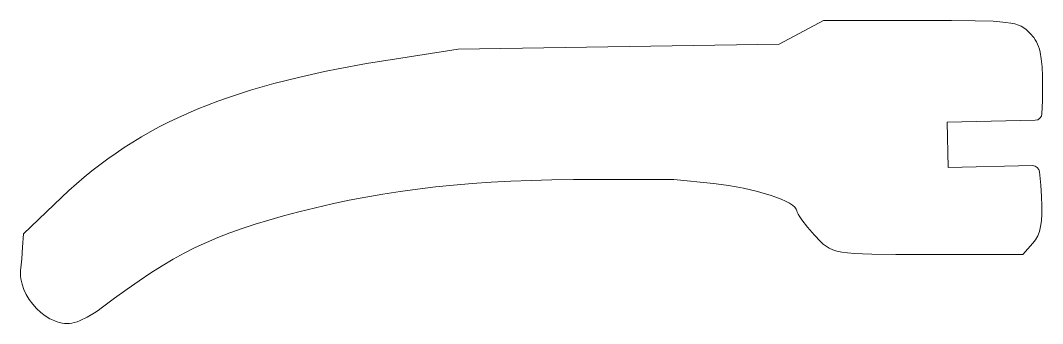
# Model space of a CAD drawing. Header units: millimetres. Extents: x -2345 to 260, y -1914 to 22.
# Drawn here: x -2011.4 to -1831.3, y -109.8 to -56.4 of the extents above; entities that cross this region are included whole.
import ezdxf

# ---------------------------------------------------------------- set-up
doc = ezdxf.new("R2010")
doc.units = ezdxf.units.MM
doc.header["$MEASUREMENT"] = 0
doc.layers.add('layer 1', color=7, linetype='Continuous')

msp = doc.modelspace()

# ---------------------------------------------------------------- linework, layer by layer
at = {"layer": 'layer 1', "lineweight": 9}
msp.add_open_spline([(-2009.2088, -106.4089), (-2009.2088, -106.4089), (-2008.532, -107.1673), (-2008.532, -107.1673), (-2008.532, -107.1673), (-2008.532, -107.1673), (-2007.7948, -107.8533), (-2007.7948, -107.8533), (-2007.7948, -107.8533), (-2007.7948, -107.8533), (-2007.0082, -108.4551), (-2007.0082, -108.4551), (-2007.0082, -108.4551), (-2007.0082, -108.4551), (-2006.1836, -108.9614), (-2006.1836, -108.9614), (-2006.1836, -108.9614), (-2006.1836, -108.9614), (-2005.3318, -109.3611), (-2005.3318, -109.3611), (-2005.3318, -109.3611), (-2005.3318, -109.3611), (-2004.8998, -109.5168), (-2004.8998, -109.5168), (-2004.8998, -109.5168), (-2004.8998, -109.5168), (-2004.4645, -109.6418), (-2004.4645, -109.6418), (-2004.4645, -109.6418), (-2004.4645, -109.6418), (-2004.0288, -109.7345), (-2004.0288, -109.7345), (-2004.0288, -109.7345), (-2004.0288, -109.7345), (-2003.5928, -109.7932), (-2003.5928, -109.7932), (-2003.5928, -109.7932), (-2003.5928, -109.7932), (-2003.1587, -109.8167), (-2003.1587, -109.8167), (-2003.1587, -109.8167), (-2003.1587, -109.8167), (-2002.7279, -109.8032), (-2002.7279, -109.8032), (-2002.7279, -109.8032), (-2002.7279, -109.8032), (-2002.3014, -109.7516), (-2002.3014, -109.7516), (-2002.3014, -109.7516), (-2002.3014, -109.7516), (-2001.8805, -109.6606), (-2001.8805, -109.6606), (-2001.8805, -109.6606), (-2001.8805, -109.6606), (-2001.4021, -109.5065), (-2001.4021, -109.5065), (-2001.4021, -109.5065), (-2001.4021, -109.5065), (-2000.8519, -109.284), (-2000.8519, -109.284), (-2000.8519, -109.284), (-2000.8519, -109.284), (-1999.6124, -108.6751), (-1999.6124, -108.6751), (-1999.6124, -108.6751), (-1999.6124, -108.6751), (-1998.3186, -107.918), (-1998.3186, -107.918), (-1998.3186, -107.918), (-1998.3186, -107.918), (-1997.7, -107.5103), (-1997.7, -107.5103), (-1997.7, -107.5103), (-1997.7, -107.5103), (-1997.1262, -107.097), (-1997.1262, -107.097), (-1997.1262, -107.097), (-1997.1262, -107.097), (-1994.7974, -105.3567), (-1994.7974, -105.3567), (-1994.7974, -105.3567), (-1994.7974, -105.3567), (-1992.5828, -103.7535), (-1992.5828, -103.7535), (-1992.5828, -103.7535), (-1992.5828, -103.7535), (-1990.4624, -102.2764), (-1990.4624, -102.2764), (-1990.4624, -102.2764), (-1990.4624, -102.2764), (-1988.4155, -100.9159), (-1988.4155, -100.9159), (-1988.4155, -100.9159), (-1988.4155, -100.9159), (-1986.4229, -99.6629), (-1986.4229, -99.6629), (-1986.4229, -99.6629), (-1986.4229, -99.6629), (-1984.4638, -98.5068), (-1984.4638, -98.5068), (-1984.4638, -98.5068), (-1984.4638, -98.5068), (-1982.5184, -97.4383), (-1982.5184, -97.4383), (-1982.5184, -97.4383), (-1982.5184, -97.4383), (-1980.5665, -96.4476), (-1980.5665, -96.4476), (-1980.5665, -96.4476), (-1980.5665, -96.4476), (-1978.5883, -95.5247), (-1978.5883, -95.5247), (-1978.5883, -95.5247), (-1978.5883, -95.5247), (-1976.5633, -94.6598), (-1976.5633, -94.6598), (-1976.5633, -94.6598), (-1976.5633, -94.6598), (-1974.4721, -93.8436), (-1974.4721, -93.8436), (-1974.4721, -93.8436), (-1974.4721, -93.8436), (-1972.2938, -93.0657), (-1972.2938, -93.0657), (-1972.2938, -93.0657), (-1972.2938, -93.0657), (-1970.0089, -92.3166), (-1970.0089, -92.3166), (-1970.0089, -92.3166), (-1970.0089, -92.3166), (-1967.597, -91.5867), (-1967.597, -91.5867), (-1967.597, -91.5867), (-1967.597, -91.5867), (-1965.0378, -90.8659), (-1965.0378, -90.8659), (-1965.0378, -90.8659), (-1965.0378, -90.8659), (-1962.3121, -90.1443), (-1962.3121, -90.1443), (-1962.3121, -90.1443), (-1962.3121, -90.1443), (-1959.3615, -89.4116), (-1959.3615, -89.4116), (-1959.3615, -89.4116), (-1959.3615, -89.4116), (-1956.4153, -88.7343), (-1956.4153, -88.7343), (-1956.4153, -88.7343), (-1956.4153, -88.7343), (-1953.4628, -88.111), (-1953.4628, -88.111), (-1953.4628, -88.111), (-1953.4628, -88.111), (-1950.4942, -87.5412), (-1950.4942, -87.5412), (-1950.4942, -87.5412), (-1950.4942, -87.5412), (-1947.4994, -87.0232), (-1947.4994, -87.0232), (-1947.4994, -87.0232), (-1947.4994, -87.0232), (-1944.4685, -86.556), (-1944.4685, -86.556), (-1944.4685, -86.556), (-1944.4685, -86.556), (-1941.3918, -86.1392), (-1941.3918, -86.1392), (-1941.3918, -86.1392), (-1941.3918, -86.1392), (-1938.2583, -85.771), (-1938.2583, -85.771), (-1938.2583, -85.771), (-1938.2583, -85.771), (-1935.0586, -85.4503), (-1935.0586, -85.4503), (-1935.0586, -85.4503), (-1935.0586, -85.4503), (-1931.783, -85.1768), (-1931.783, -85.1768), (-1931.783, -85.1768), (-1931.783, -85.1768), (-1928.4207, -84.9484), (-1928.4207, -84.9484), (-1928.4207, -84.9484), (-1928.4207, -84.9484), (-1924.9618, -84.7643), (-1924.9618, -84.7643), (-1924.9618, -84.7643), (-1924.9618, -84.7643), (-1921.3967, -84.6237), (-1921.3967, -84.6237), (-1921.3967, -84.6237), (-1921.3967, -84.6237), (-1917.7154, -84.5255), (-1917.7154, -84.5255), (-1917.7154, -84.5255), (-1917.7154, -84.5255), (-1913.9071, -84.4684), (-1913.9071, -84.4684), (-1913.9071, -84.4684), (-1913.9071, -84.4684), (-1909.9626, -84.4512), (-1909.9626, -84.4512), (-1909.9626, -84.4512), (-1909.9626, -84.4512), (-1896.2277, -84.4604), (-1896.2277, -84.4604), (-1896.2277, -84.4604), (-1896.2277, -84.4604), (-1889.2364, -85.1708), (-1889.2364, -85.1708), (-1889.2364, -85.1708), (-1889.2364, -85.1708), (-1887.9031, -85.3261), (-1887.9031, -85.3261), (-1887.9031, -85.3261), (-1887.9031, -85.3261), (-1886.5706, -85.5182), (-1886.5706, -85.5182), (-1886.5706, -85.5182), (-1886.5706, -85.5182), (-1885.2496, -85.7442), (-1885.2496, -85.7442), (-1885.2496, -85.7442), (-1885.2496, -85.7442), (-1883.9535, -85.9994), (-1883.9535, -85.9994), (-1883.9535, -85.9994), (-1883.9535, -85.9994), (-1882.6924, -86.2805), (-1882.6924, -86.2805), (-1882.6924, -86.2805), (-1882.6924, -86.2805), (-1881.4797, -86.5832), (-1881.4797, -86.5832), (-1881.4797, -86.5832), (-1881.4797, -86.5832), (-1880.326, -86.9042), (-1880.326, -86.9042), (-1880.326, -86.9042), (-1880.326, -86.9042), (-1879.2435, -87.2393), (-1879.2435, -87.2393), (-1879.2435, -87.2393), (-1879.2435, -87.2393), (-1878.2444, -87.5843), (-1878.2444, -87.5843), (-1878.2444, -87.5843), (-1878.2444, -87.5843), (-1877.3399, -87.9361), (-1877.3399, -87.9361), (-1877.3399, -87.9361), (-1877.3399, -87.9361), (-1876.5425, -88.2903), (-1876.5425, -88.2903), (-1876.5425, -88.2903), (-1876.5425, -88.2903), (-1875.8637, -88.6429), (-1875.8637, -88.6429), (-1875.8637, -88.6429), (-1875.8637, -88.6429), (-1875.3146, -88.9907), (-1875.3146, -88.9907), (-1875.3146, -88.9907), (-1875.3146, -88.9907), (-1874.9081, -89.3293), (-1874.9081, -89.3293), (-1874.9081, -89.3293), (-1874.9081, -89.3293), (-1874.6557, -89.6552), (-1874.6557, -89.6552), (-1874.6557, -89.6552), (-1874.6557, -89.6552), (-1874.5906, -89.8117), (-1874.5906, -89.8117), (-1874.5906, -89.8117), (-1874.5906, -89.8117), (-1874.5687, -89.9638), (-1874.5687, -89.9638), (-1874.5687, -89.9638), (-1874.5687, -89.9638), (-1874.5052, -90.2094), (-1874.5052, -90.2094), (-1874.5052, -90.2094), (-1874.5052, -90.2094), (-1874.3235, -90.5724), (-1874.3235, -90.5724), (-1874.3235, -90.5724), (-1874.3235, -90.5724), (-1874.0356, -91.036), (-1874.0356, -91.036), (-1874.0356, -91.036), (-1874.0356, -91.036), (-1873.655, -91.5823), (-1873.655, -91.5823), (-1873.655, -91.5823), (-1873.655, -91.5823), (-1872.6663, -92.8529), (-1872.6663, -92.8529), (-1872.6663, -92.8529), (-1872.6663, -92.8529), (-1871.4588, -94.2441), (-1871.4588, -94.2441), (-1871.4588, -94.2441), (-1871.4588, -94.2441), (-1870.3994, -95.3678), (-1870.3994, -95.3678), (-1870.3994, -95.3678), (-1870.3994, -95.3678), (-1869.9062, -95.8226), (-1869.9062, -95.8226), (-1869.9062, -95.8226), (-1869.9062, -95.8226), (-1869.3983, -96.2128), (-1869.3983, -96.2128), (-1869.3983, -96.2128), (-1869.3983, -96.2128), (-1868.8464, -96.5426), (-1868.8464, -96.5426), (-1868.8464, -96.5426), (-1868.8464, -96.5426), (-1868.2219, -96.8177), (-1868.2219, -96.8177), (-1868.2219, -96.8177), (-1868.2219, -96.8177), (-1867.4956, -97.0429), (-1867.4956, -97.0429), (-1867.4956, -97.0429), (-1867.4956, -97.0429), (-1866.6374, -97.2234), (-1866.6374, -97.2234), (-1866.6374, -97.2234), (-1866.6374, -97.2234), (-1865.6192, -97.364), (-1865.6192, -97.364), (-1865.6192, -97.364), (-1865.6192, -97.364), (-1864.4112, -97.4694), (-1864.4112, -97.4694), (-1864.4112, -97.4694), (-1864.4112, -97.4694), (-1862.9845, -97.5453), (-1862.9845, -97.5453), (-1862.9845, -97.5453), (-1862.9845, -97.5453), (-1861.3097, -97.596), (-1861.3097, -97.596), (-1861.3097, -97.596), (-1861.3097, -97.596), (-1857.1001, -97.6423), (-1857.1001, -97.6423), (-1857.1001, -97.6423), (-1857.1001, -97.6423), (-1851.5484, -97.6491), (-1851.5484, -97.6491), (-1851.5484, -97.6491), (-1851.5484, -97.6491), (-1834.7483, -97.6491), (-1834.7483, -97.6491), (-1834.7483, -97.6491), (-1834.7483, -97.6491), (-1832.9433, -95.6549), (-1832.9433, -95.6549), (-1832.9433, -95.6549), (-1832.9433, -95.6549), (-1832.4773, -95.0619), (-1832.4773, -95.0619), (-1832.4773, -95.0619), (-1832.4773, -95.0619), (-1832.1012, -94.3979), (-1832.1012, -94.3979), (-1832.1012, -94.3979), (-1832.1012, -94.3979), (-1831.8093, -93.6368), (-1831.8093, -93.6368), (-1831.8093, -93.6368), (-1831.8093, -93.6368), (-1831.598, -92.7527), (-1831.598, -92.7527), (-1831.598, -92.7527), (-1831.598, -92.7527), (-1831.4619, -91.7196), (-1831.4619, -91.7196), (-1831.4619, -91.7196), (-1831.4619, -91.7196), (-1831.3964, -90.5113), (-1831.3964, -90.5113), (-1831.3964, -90.5113), (-1831.3964, -90.5113), (-1831.3972, -89.1025), (-1831.3972, -89.1025), (-1831.3972, -89.1025), (-1831.3972, -89.1025), (-1831.4591, -87.4669), (-1831.4591, -87.4669), (-1831.4591, -87.4669), (-1831.4591, -87.4669), (-1831.5781, -85.422), (-1831.5781, -85.422), (-1831.5781, -85.422), (-1831.5781, -85.422), (-1831.7873, -83.1019), (-1831.7873, -83.1019), (-1831.7873, -83.1019), (-1831.8444, -82.4734), (-1832.3775, -81.997), (-1833.0084, -82.0118), (-1833.0084, -82.0118), (-1833.0084, -82.0118), (-1847.8715, -82.3596), (-1847.8715, -82.3596), (-1847.8715, -82.3596), (-1847.8715, -82.3596), (-1848.0583, -74.3752), (-1848.0583, -74.3752), (-1848.0583, -74.3752), (-1848.0583, -74.3752), (-1832.5265, -74.0123), (-1832.5265, -74.0123), (-1832.5265, -74.0123), (-1831.8939, -73.9971), (-1831.3824, -73.4943), (-1831.3576, -72.8622), (-1831.3576, -72.8622), (-1831.3576, -72.8622), (-1831.267, -70.5825), (-1831.267, -70.5825), (-1831.267, -70.5825), (-1831.267, -70.5825), (-1831.251, -68.2209), (-1831.251, -68.2209), (-1831.251, -68.2209), (-1831.251, -68.2209), (-1831.2726, -66.2431), (-1831.2726, -66.2431), (-1831.2726, -66.2431), (-1831.2726, -66.2431), (-1831.3445, -64.5828), (-1831.3445, -64.5828), (-1831.3445, -64.5828), (-1831.3445, -64.5828), (-1831.477, -63.1943), (-1831.477, -63.1943), (-1831.477, -63.1943), (-1831.477, -63.1943), (-1831.6803, -62.0331), (-1831.6803, -62.0331), (-1831.6803, -62.0331), (-1831.6803, -62.0331), (-1831.8113, -61.5236), (-1831.8113, -61.5236), (-1831.8113, -61.5236), (-1831.8113, -61.5236), (-1831.9642, -61.0536), (-1831.9642, -61.0536), (-1831.9642, -61.0536), (-1831.9642, -61.0536), (-1832.1399, -60.6183), (-1832.1399, -60.6183), (-1832.1399, -60.6183), (-1832.1399, -60.6183), (-1832.3396, -60.2114), (-1832.3396, -60.2114), (-1832.3396, -60.2114), (-1832.3396, -60.2114), (-1832.5648, -59.8273), (-1832.5648, -59.8273), (-1832.5648, -59.8273), (-1832.5648, -59.8273), (-1832.8168, -59.4607), (-1832.8168, -59.4607), (-1832.8168, -59.4607), (-1832.8168, -59.4607), (-1833.4054, -58.7567), (-1833.4054, -58.7567), (-1833.4054, -58.7567), (-1833.4054, -58.7567), (-1833.7803, -58.369), (-1833.7803, -58.369), (-1833.7803, -58.369), (-1833.7803, -58.369), (-1834.1541, -58.0272), (-1834.1541, -58.0272), (-1834.1541, -58.0272), (-1834.1541, -58.0272), (-1834.551, -57.7281), (-1834.551, -57.7281), (-1834.551, -57.7281), (-1834.551, -57.7281), (-1834.9946, -57.4693), (-1834.9946, -57.4693), (-1834.9946, -57.4693), (-1834.9946, -57.4693), (-1835.5094, -57.2477), (-1835.5094, -57.2477), (-1835.5094, -57.2477), (-1835.5094, -57.2477), (-1836.1187, -57.0604), (-1836.1187, -57.0604), (-1836.1187, -57.0604), (-1836.1187, -57.0604), (-1836.8467, -56.9047), (-1836.8467, -56.9047), (-1836.8467, -56.9047), (-1836.8467, -56.9047), (-1837.7176, -56.7773), (-1837.7176, -56.7773), (-1837.7176, -56.7773), (-1837.7176, -56.7773), (-1838.7554, -56.6759), (-1838.7554, -56.6759), (-1838.7554, -56.6759), (-1838.7554, -56.6759), (-1839.9841, -56.5972), (-1839.9841, -56.5972), (-1839.9841, -56.5972), (-1839.9841, -56.5972), (-1843.1092, -56.497), (-1843.1092, -56.497), (-1843.1092, -56.497), (-1843.1092, -56.497), (-1847.2845, -56.4538), (-1847.2845, -56.4538), (-1847.2845, -56.4538), (-1847.2845, -56.4538), (-1852.7024, -56.4443), (-1852.7024, -56.4443), (-1852.7024, -56.4443), (-1852.7024, -56.4443), (-1869.8455, -56.4443), (-1869.8455, -56.4443), (-1869.8455, -56.4443), (-1869.8455, -56.4443), (-1877.6774, -60.6419), (-1877.6774, -60.6419), (-1877.6774, -60.6419), (-1877.6774, -60.6419), (-1934.2628, -61.5068), (-1934.2628, -61.5068), (-1934.2628, -61.5068), (-1934.2628, -61.5068), (-1945.0991, -63.1768), (-1945.0991, -63.1768), (-1945.0991, -63.1768), (-1945.0991, -63.1768), (-1950.3768, -64.0397), (-1950.3768, -64.0397), (-1950.3768, -64.0397), (-1950.3768, -64.0397), (-1955.3683, -64.9605), (-1955.3683, -64.9605), (-1955.3683, -64.9605), (-1955.3683, -64.9605), (-1957.7618, -65.4445), (-1957.7618, -65.4445), (-1957.7618, -65.4445), (-1957.7618, -65.4445), (-1960.0899, -65.9456), (-1960.0899, -65.9456), (-1960.0899, -65.9456), (-1960.0899, -65.9456), (-1962.3544, -66.4647), (-1962.3544, -66.4647), (-1962.3544, -66.4647), (-1962.3544, -66.4647), (-1964.5574, -67.0022), (-1964.5574, -67.0022), (-1964.5574, -67.0022), (-1964.5574, -67.0022), (-1966.7006, -67.5593), (-1966.7006, -67.5593), (-1966.7006, -67.5593), (-1966.7006, -67.5593), (-1968.7866, -68.1363), (-1968.7866, -68.1363), (-1968.7866, -68.1363), (-1968.7866, -68.1363), (-1970.8171, -68.7345), (-1970.8171, -68.7345), (-1970.8171, -68.7345), (-1970.8171, -68.7345), (-1972.7938, -69.3546), (-1972.7938, -69.3546), (-1972.7938, -69.3546), (-1972.7938, -69.3546), (-1974.7193, -69.9975), (-1974.7193, -69.9975), (-1974.7193, -69.9975), (-1974.7193, -69.9975), (-1976.5949, -70.664), (-1976.5949, -70.664), (-1976.5949, -70.664), (-1976.5949, -70.664), (-1978.423, -71.3552), (-1978.423, -71.3552), (-1978.423, -71.3552), (-1978.423, -71.3552), (-1980.2055, -72.0712), (-1980.2055, -72.0712), (-1980.2055, -72.0712), (-1980.2055, -72.0712), (-1981.9445, -72.8131), (-1981.9445, -72.8131), (-1981.9445, -72.8131), (-1981.9445, -72.8131), (-1983.642, -73.5822), (-1983.642, -73.5822), (-1983.642, -73.5822), (-1983.642, -73.5822), (-1985.3, -74.3788), (-1985.3, -74.3788), (-1985.3, -74.3788), (-1985.3, -74.3788), (-1986.9205, -75.2042), (-1986.9205, -75.2042), (-1986.9205, -75.2042), (-1986.9205, -75.2042), (-1988.5049, -76.0588), (-1988.5049, -76.0588), (-1988.5049, -76.0588), (-1988.5049, -76.0588), (-1990.0563, -76.9433), (-1990.0563, -76.9433), (-1990.0563, -76.9433), (-1990.0563, -76.9433), (-1991.5757, -77.8589), (-1991.5757, -77.8589), (-1991.5757, -77.8589), (-1991.5757, -77.8589), (-1993.0656, -78.8065), (-1993.0656, -78.8065), (-1993.0656, -78.8065), (-1993.0656, -78.8065), (-1994.5279, -79.7868), (-1994.5279, -79.7868), (-1994.5279, -79.7868), (-1994.5279, -79.7868), (-1995.9646, -80.8003), (-1995.9646, -80.8003), (-1995.9646, -80.8003), (-1995.9646, -80.8003), (-1997.3778, -81.8485), (-1997.3778, -81.8485), (-1997.3778, -81.8485), (-1997.3778, -81.8485), (-1998.7694, -82.9314), (-1998.7694, -82.9314), (-1998.7694, -82.9314), (-1998.7694, -82.9314), (-2000.1411, -84.0507), (-2000.1411, -84.0507), (-2000.1411, -84.0507), (-2000.1411, -84.0507), (-2001.4956, -85.2063), (-2001.4956, -85.2063), (-2001.4956, -85.2063), (-2001.4956, -85.2063), (-2002.8341, -86.3999), (-2002.8341, -86.3999), (-2002.8341, -86.3999), (-2002.8341, -86.3999), (-2004.159, -87.6318), (-2004.159, -87.6318), (-2004.159, -87.6318), (-2004.159, -87.6318), (-2010.8612, -93.9905), (-2010.8612, -93.9905), (-2010.8612, -93.9905), (-2010.8612, -93.9905), (-2010.993, -96.3481), (-2010.993, -96.3481), (-2010.993, -96.3481), (-2010.993, -96.3481), (-2011.1415, -98.401), (-2011.1415, -98.401), (-2011.1415, -98.401), (-2011.1415, -98.401), (-2011.3124, -100.0262), (-2011.3124, -100.0262), (-2011.3124, -100.0262), (-2011.3124, -100.0262), (-2011.3607, -100.4978), (-2011.3607, -100.4978), (-2011.3607, -100.4978), (-2011.3607, -100.4978), (-2011.3723, -100.973), (-2011.3723, -100.973), (-2011.3723, -100.973), (-2011.3723, -100.973), (-2011.3495, -101.4498), (-2011.3495, -101.4498), (-2011.3495, -101.4498), (-2011.3495, -101.4498), (-2011.2936, -101.927), (-2011.2936, -101.927), (-2011.2936, -101.927), (-2011.2936, -101.927), (-2011.2058, -102.4034), (-2011.2058, -102.4034), (-2011.2058, -102.4034), (-2011.2058, -102.4034), (-2011.0872, -102.8774), (-2011.0872, -102.8774), (-2011.0872, -102.8774), (-2011.0872, -102.8774), (-2010.7641, -103.8118), (-2010.7641, -103.8118), (-2010.7641, -103.8118), (-2010.7641, -103.8118), (-2010.3361, -104.7198), (-2010.3361, -104.7198), (-2010.3361, -104.7198), (-2010.3361, -104.7198), (-2009.8138, -105.5891), (-2009.8138, -105.5891), (-2009.8138, -105.5891), (-2009.8138, -105.5891), (-2009.2088, -106.4089), (-2009.2088, -106.4089)], degree=3, knots=[0, 0, 0, 0, 0.00552486, 0.00552486, 0.00552486, 0.00552486, 0.01104972, 0.01104972, 0.01104972, 0.01104972, 0.01657459, 0.01657459, 0.01657459, 0.01657459, 0.02209945, 0.02209945, 0.02209945, 0.02209945, 0.02762431, 0.02762431, 0.02762431, 0.02762431, 0.03314917, 0.03314917, 0.03314917, 0.03314917, 0.03867403, 0.03867403, 0.03867403, 0.03867403, 0.0441989, 0.0441989, 0.0441989, 0.0441989, 0.04972376, 0.04972376, 0.04972376, 0.04972376, 0.05524862, 0.05524862, 0.05524862, 0.05524862, 0.06077348, 0.06077348, 0.06077348, 0.06077348, 0.06629834, 0.06629834, 0.06629834, 0.06629834, 0.0718232, 0.0718232, 0.0718232, 0.0718232, 0.07734807, 0.07734807, 0.07734807, 0.07734807, 0.08287293, 0.08287293, 0.08287293, 0.08287293, 0.08839779, 0.08839779, 0.08839779, 0.08839779, 0.09392265, 0.09392265, 0.09392265, 0.09392265, 0.09944751, 0.09944751, 0.09944751, 0.09944751, 0.10497238, 0.10497238, 0.10497238, 0.10497238, 0.11049724, 0.11049724, 0.11049724, 0.11049724, 0.1160221, 0.1160221, 0.1160221, 0.1160221, 0.12154696, 0.12154696, 0.12154696, 0.12154696, 0.12707182, 0.12707182, 0.12707182, 0.12707182, 0.13259669, 0.13259669, 0.13259669, 0.13259669, 0.13812155, 0.13812155, 0.13812155, 0.13812155, 0.14364641, 0.14364641, 0.14364641, 0.14364641, 0.14917127, 0.14917127, 0.14917127, 0.14917127, 0.15469613, 0.15469613, 0.15469613, 0.15469613, 0.16022099, 0.16022099, 0.16022099, 0.16022099, 0.16574586, 0.16574586, 0.16574586, 0.16574586, 0.17127072, 0.17127072, 0.17127072, 0.17127072, 0.17679558, 0.17679558, 0.17679558, 0.17679558, 0.18232044, 0.18232044, 0.18232044, 0.18232044, 0.1878453, 0.1878453, 0.1878453, 0.1878453, 0.19337017, 0.19337017, 0.19337017, 0.19337017, 0.19889503, 0.19889503, 0.19889503, 0.19889503, 0.20441989, 0.20441989, 0.20441989, 0.20441989, 0.20994475, 0.20994475, 0.20994475, 0.20994475, 0.21546961, 0.21546961, 0.21546961, 0.21546961, 0.22099448, 0.22099448, 0.22099448, 0.22099448, 0.22651934, 0.22651934, 0.22651934, 0.22651934, 0.2320442, 0.2320442, 0.2320442, 0.2320442, 0.23756906, 0.23756906, 0.23756906, 0.23756906, 0.24309392, 0.24309392, 0.24309392, 0.24309392, 0.24861878, 0.24861878, 0.24861878, 0.24861878, 0.25414365, 0.25414365, 0.25414365, 0.25414365, 0.25966851, 0.25966851, 0.25966851, 0.25966851, 0.26519337, 0.26519337, 0.26519337, 0.26519337, 0.27071823, 0.27071823, 0.27071823, 0.27071823, 0.27624309, 0.27624309, 0.27624309, 0.27624309, 0.28176796, 0.28176796, 0.28176796, 0.28176796, 0.28729282, 0.28729282, 0.28729282, 0.28729282, 0.29281768, 0.29281768, 0.29281768, 0.29281768, 0.29834254, 0.29834254, 0.29834254, 0.29834254, 0.3038674, 0.3038674, 0.3038674, 0.3038674, 0.30939227, 0.30939227, 0.30939227, 0.30939227, 0.31491713, 0.31491713, 0.31491713, 0.31491713, 0.32044199, 0.32044199, 0.32044199, 0.32044199, 0.32596685, 0.32596685, 0.32596685, 0.32596685, 0.33149171, 0.33149171, 0.33149171, 0.33149171, 0.33701657, 0.33701657, 0.33701657, 0.33701657, 0.34254144, 0.34254144, 0.34254144, 0.34254144, 0.3480663, 0.3480663, 0.3480663, 0.3480663, 0.35359116, 0.35359116, 0.35359116, 0.35359116, 0.35911602, 0.35911602, 0.35911602, 0.35911602, 0.36464088, 0.36464088, 0.36464088, 0.36464088, 0.37016575, 0.37016575, 0.37016575, 0.37016575, 0.37569061, 0.37569061, 0.37569061, 0.37569061, 0.38121547, 0.38121547, 0.38121547, 0.38121547, 0.38674033, 0.38674033, 0.38674033, 0.38674033, 0.39226519, 0.39226519, 0.39226519, 0.39226519, 0.39779006, 0.39779006, 0.39779006, 0.39779006, 0.40331492, 0.40331492, 0.40331492, 0.40331492, 0.40883978, 0.40883978, 0.40883978, 0.40883978, 0.41436464, 0.41436464, 0.41436464, 0.41436464, 0.4198895, 0.4198895, 0.4198895, 0.4198895, 0.42541436, 0.42541436, 0.42541436, 0.42541436, 0.43093923, 0.43093923, 0.43093923, 0.43093923, 0.43646409, 0.43646409, 0.43646409, 0.43646409, 0.44198895, 0.44198895, 0.44198895, 0.44198895, 0.44751381, 0.44751381, 0.44751381, 0.44751381, 0.45303867, 0.45303867, 0.45303867, 0.45303867, 0.45856354, 0.45856354, 0.45856354, 0.45856354, 0.4640884, 0.4640884, 0.4640884, 0.4640884, 0.46961326, 0.46961326, 0.46961326, 0.46961326, 0.47513812, 0.47513812, 0.47513812, 0.47513812, 0.48066298, 0.48066298, 0.48066298, 0.48066298, 0.48618785, 0.48618785, 0.48618785, 0.48618785, 0.49171271, 0.49171271, 0.49171271, 0.49171271, 0.49723757, 0.49723757, 0.49723757, 0.49723757, 0.50276243, 0.50276243, 0.50276243, 0.50276243, 0.50828729, 0.50828729, 0.50828729, 0.50828729, 0.51381215, 0.51381215, 0.51381215, 0.51381215, 0.51933702, 0.51933702, 0.51933702, 0.51933702, 0.52486188, 0.52486188, 0.52486188, 0.52486188, 0.53038674, 0.53038674, 0.53038674, 0.53038674, 0.5359116, 0.5359116, 0.5359116, 0.5359116, 0.54143646, 0.54143646, 0.54143646, 0.54143646, 0.54696133, 0.54696133, 0.54696133, 0.54696133, 0.55248619, 0.55248619, 0.55248619, 0.55248619, 0.55801105, 0.55801105, 0.55801105, 0.55801105, 0.56353591, 0.56353591, 0.56353591, 0.56353591, 0.56906077, 0.56906077, 0.56906077, 0.56906077, 0.57458564, 0.57458564, 0.57458564, 0.57458564, 0.5801105, 0.5801105, 0.5801105, 0.5801105, 0.58563536, 0.58563536, 0.58563536, 0.58563536, 0.59116022, 0.59116022, 0.59116022, 0.59116022, 0.59668508, 0.59668508, 0.59668508, 0.59668508, 0.60220994, 0.60220994, 0.60220994, 0.60220994, 0.60773481, 0.60773481, 0.60773481, 0.60773481, 0.61325967, 0.61325967, 0.61325967, 0.61325967, 0.61878453, 0.61878453, 0.61878453, 0.61878453, 0.62430939, 0.62430939, 0.62430939, 0.62430939, 0.62983425, 0.62983425, 0.62983425, 0.62983425, 0.63535912, 0.63535912, 0.63535912, 0.63535912, 0.64088398, 0.64088398, 0.64088398, 0.64088398, 0.64640884, 0.64640884, 0.64640884, 0.64640884, 0.6519337, 0.6519337, 0.6519337, 0.6519337, 0.65745856, 0.65745856, 0.65745856, 0.65745856, 0.66298343, 0.66298343, 0.66298343, 0.66298343, 0.66850829, 0.66850829, 0.66850829, 0.66850829, 0.67403315, 0.67403315, 0.67403315, 0.67403315, 0.67955801, 0.67955801, 0.67955801, 0.67955801, 0.68508287, 0.68508287, 0.68508287, 0.68508287, 0.69060773, 0.69060773, 0.69060773, 0.69060773, 0.6961326, 0.6961326, 0.6961326, 0.6961326, 0.70165746, 0.70165746, 0.70165746, 0.70165746, 0.70718232, 0.70718232, 0.70718232, 0.70718232, 0.71270718, 0.71270718, 0.71270718, 0.71270718, 0.71823204, 0.71823204, 0.71823204, 0.71823204, 0.72375691, 0.72375691, 0.72375691, 0.72375691, 0.72928177, 0.72928177, 0.72928177, 0.72928177, 0.73480663, 0.73480663, 0.73480663, 0.73480663, 0.74033149, 0.74033149, 0.74033149, 0.74033149, 0.74585635, 0.74585635, 0.74585635, 0.74585635, 0.75138122, 0.75138122, 0.75138122, 0.75138122, 0.75690608, 0.75690608, 0.75690608, 0.75690608, 0.76243094, 0.76243094, 0.76243094, 0.76243094, 0.7679558, 0.7679558, 0.7679558, 0.7679558, 0.77348066, 0.77348066, 0.77348066, 0.77348066, 0.77900552, 0.77900552, 0.77900552, 0.77900552, 0.78453039, 0.78453039, 0.78453039, 0.78453039, 0.79005525, 0.79005525, 0.79005525, 0.79005525, 0.79558011, 0.79558011, 0.79558011, 0.79558011, 0.80110497, 0.80110497, 0.80110497, 0.80110497, 0.80662983, 0.80662983, 0.80662983, 0.80662983, 0.8121547, 0.8121547, 0.8121547, 0.8121547, 0.81767956, 0.81767956, 0.81767956, 0.81767956, 0.82320442, 0.82320442, 0.82320442, 0.82320442, 0.82872928, 0.82872928, 0.82872928, 0.82872928, 0.83425414, 0.83425414, 0.83425414, 0.83425414, 0.83977901, 0.83977901, 0.83977901, 0.83977901, 0.84530387, 0.84530387, 0.84530387, 0.84530387, 0.85082873, 0.85082873, 0.85082873, 0.85082873, 0.85635359, 0.85635359, 0.85635359, 0.85635359, 0.86187845, 0.86187845, 0.86187845, 0.86187845, 0.86740331, 0.86740331, 0.86740331, 0.86740331, 0.87292818, 0.87292818, 0.87292818, 0.87292818, 0.87845304, 0.87845304, 0.87845304, 0.87845304, 0.8839779, 0.8839779, 0.8839779, 0.8839779, 0.88950276, 0.88950276, 0.88950276, 0.88950276, 0.89502762, 0.89502762, 0.89502762, 0.89502762, 0.90055249, 0.90055249, 0.90055249, 0.90055249, 0.90607735, 0.90607735, 0.90607735, 0.90607735, 0.91160221, 0.91160221, 0.91160221, 0.91160221, 0.91712707, 0.91712707, 0.91712707, 0.91712707, 0.92265193, 0.92265193, 0.92265193, 0.92265193, 0.9281768, 0.9281768, 0.9281768, 0.9281768, 0.93370166, 0.93370166, 0.93370166, 0.93370166, 0.93922652, 0.93922652, 0.93922652, 0.93922652, 0.94475138, 0.94475138, 0.94475138, 0.94475138, 0.95027624, 0.95027624, 0.95027624, 0.95027624, 0.9558011, 0.9558011, 0.9558011, 0.9558011, 0.96132597, 0.96132597, 0.96132597, 0.96132597, 0.96685083, 0.96685083, 0.96685083, 0.96685083, 0.97237569, 0.97237569, 0.97237569, 0.97237569, 0.97790055, 0.97790055, 0.97790055, 0.97790055, 0.98342541, 0.98342541, 0.98342541, 0.98342541, 0.98895028, 0.98895028, 0.98895028, 0.98895028, 1, 1, 1, 1], dxfattribs=at)

doc.saveas('drawing.dxf')
